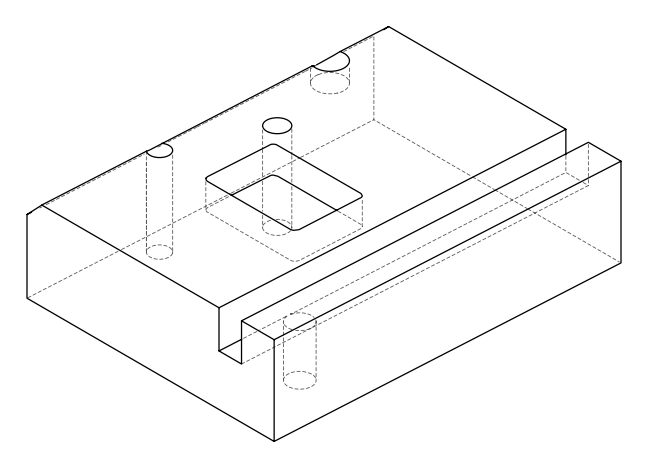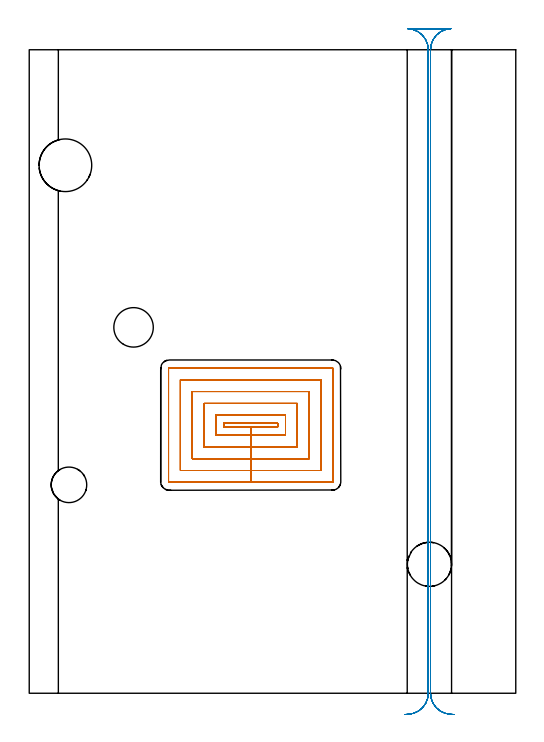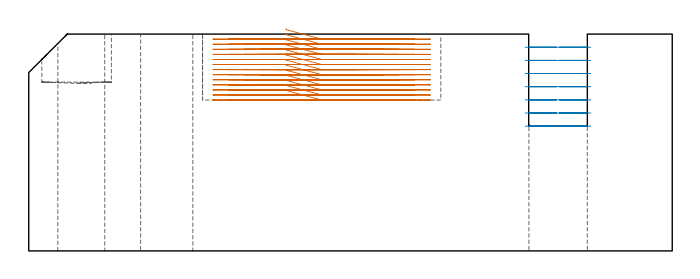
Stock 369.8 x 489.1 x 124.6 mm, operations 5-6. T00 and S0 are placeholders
(PLAN: 7 operations, 6 tool changes, 90.9 min)
(1 INDEXABLE_INSERT_DRILL_THROUGH_HOLE_FROM_SOLID | STEP1HOLE_1 | NXT0302_031 | 0.52 min | 87982 mm3)
(2 INDEXABLE_INSERT_DRILL_THROUGH_HOLE_FROM_SOLID_1 | STEP1HOLE_2 | NXT0302_025 | 0.52 min | 71268 mm3)
(3 INDEXABLE_INSERT_DRILL_BLIND_HOLE_FROM_SOLID | STEP1POCKET | NXT0302_035 | 0.12 min | 34946 mm3)
(4 AREA_MILL | FG_CHAMFER_SURFACE | UGT0205_001 | 30.98 min | 116749 mm3)
(5 MILL_RECTANGULAR_POCKET | POCKET_RECTANGULAR_STRAIGHT | NXT0201_011 | Follow Part, ap 3, ae 75% | 41 min | 512348 mm3)
(6 MILL_RECTANGULAR_SLOT | SLOT_RECTANGULAR | UGT0201_004 | Follow Part, ap 8, ae 75% | 15.71 min | 871953 mm3)
(7 MILL_THROUGH_HOLE_FROM_SOLID_MATERIAL | STEP1HOLE | UGT0201_018 | Circular | 2 min | 63052 mm3)
(TOOL NXT0302_031 | Index. Insert Drill 30mm [880-D3000L32-05] | D30 PA176 FL150 Z2)
(TOOL NXT0302_025 | Index. Insert Drill 27mm [880-D2700L32-05] | D27 PA176 FL135 Z2)
(TOOL NXT0302_035 | Index. Insert Drill 40mm [880-D4000L40-05] | D40 PA176 FL200 Z2)
(TOOL UGT0205_001 | Chamfer Mill 20 x 3 x 45 deg. | D20 FL50 Z2)
(TOOL NXT0201_011 | ENDMILL 12mm [2P460-1200-NA 1630] | D12 FL38 Z6)
(TOOL UGT0201_004 | End Mill 32 mm | D32 FL53 Z6)
(TOOL UGT0201_018 | End mill 30 mm | D30 FL50 Z4)
(OP 5 MILL_RECTANGULAR_POCKET)
G17 G21 G94 G90
T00 M6
G54
G17 G0 G90 X147.9 Y203.927 S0 M3
G43 Z134.6 H1
Z127.6
G94 G1 Y202.3 Z127.164 F250.
X168.35 Z121.685
X188.8 F500.
Y205.3
X147.9
Y202.3
X168.35
Y196.3
X194.8
Y211.3
X141.9
Y196.3
X168.35
Y187.3
X203.8
Y220.3
X132.9
Y187.3
X168.35
Y178.3
X212.8
Y229.3
X123.9
Y178.3
X168.35
Y169.3
X221.8
Y238.3
X114.9
Y169.3
X168.35
Y160.3
X230.3
G3 X230.8 Y160.8 R0.5
G1 Y246.8
G3 X230.3 Y247.3 R0.5
G1 X106.4
G3 X105.9 Y246.8 R0.5
G1 Y160.8
G3 X106.4 Y160.3 R0.5
G1 X168.35
X169.35
G0 X147.9 Y203.927 Z124.685
G1 Y202.3 Z124.249 F250.
X168.35 Z118.769
X188.8 F500.
Y205.3
X147.9
Y202.3
X168.35
Y196.3
X194.8
Y211.3
X141.9
Y196.3
X168.35
Y187.3
X203.8
Y220.3
X132.9
Y187.3
X168.35
Y178.3
X212.8
Y229.3
X123.9
Y178.3
X168.35
Y169.3
X221.8
Y238.3
X114.9
Y169.3
X168.35
Y160.3
X230.3
G3 X230.8 Y160.8 R0.5
G1 Y246.8
G3 X230.3 Y247.3 R0.5
G1 X106.4
G3 X105.9 Y246.8 R0.5
G1 Y160.8
G3 X106.4 Y160.3 R0.5
G1 X168.35
X169.35
G0 X147.9 Y203.927 Z121.769
G1 Y202.3 Z121.333 F250.
X168.35 Z115.854
X188.8 F500.
Y205.3
X147.9
Y202.3
X168.35
Y196.3
X194.8
Y211.3
X141.9
Y196.3
X168.35
Y187.3
X203.8
Y220.3
X132.9
Y187.3
X168.35
Y178.3
X212.8
Y229.3
X123.9
Y178.3
X168.35
Y169.3
X221.8
Y238.3
X114.9
Y169.3
X168.35
Y160.3
X230.3
G3 X230.8 Y160.8 R0.5
G1 Y246.8
G3 X230.3 Y247.3 R0.5
G1 X106.4
G3 X105.9 Y246.8 R0.5
G1 Y160.8
G3 X106.4 Y160.3 R0.5
G1 X168.35
X169.35
G0 X147.9 Y203.927 Z118.854
G1 Y202.3 Z118.418 F250.
X168.35 Z112.938
X188.8 F500.
Y205.3
X147.9
Y202.3
X168.35
Y196.3
X194.8
Y211.3
X141.9
Y196.3
X168.35
Y187.3
X203.8
Y220.3
X132.9
Y187.3
X168.35
Y178.3
X212.8
Y229.3
X123.9
Y178.3
X168.35
Y169.3
X221.8
Y238.3
X114.9
Y169.3
X168.35
Y160.3
X230.3
G3 X230.8 Y160.8 R0.5
G1 Y246.8
G3 X230.3 Y247.3 R0.5
G1 X106.4
G3 X105.9 Y246.8 R0.5
G1 Y160.8
G3 X106.4 Y160.3 R0.5
G1 X168.35
X169.35
G0 X147.9 Y203.927 Z115.938
G1 Y202.3 Z115.503 F250.
X168.35 Z110.023
X188.8 F500.
Y205.3
X147.9
Y202.3
X168.35
Y196.3
X194.8
Y211.3
X141.9
Y196.3
X168.35
Y187.3
X203.8
Y220.3
X132.9
Y187.3
X168.35
Y178.3
X212.8
Y229.3
X123.9
Y178.3
X168.35
Y169.3
X221.8
Y238.3
X114.9
Y169.3
X168.35
Y160.3
X230.3
G3 X230.8 Y160.8 R0.5
G1 Y246.8
G3 X230.3 Y247.3 R0.5
G1 X106.4
G3 X105.9 Y246.8 R0.5
G1 Y160.8
G3 X106.4 Y160.3 R0.5
G1 X168.35
X169.35
G0 X147.9 Y203.927 Z113.023
G1 Y202.3 Z112.587 F250.
X168.35 Z107.108
X188.8 F500.
Y205.3
X147.9
Y202.3
X168.35
Y196.3
X194.8
Y211.3
X141.9
Y196.3
X168.35
Y187.3
X203.8
Y220.3
X132.9
Y187.3
X168.35
Y178.3
X212.8
Y229.3
X123.9
Y178.3
X168.35
Y169.3
X221.8
Y238.3
X114.9
Y169.3
X168.35
Y160.3
X230.3
G3 X230.8 Y160.8 R0.5
G1 Y246.8
G3 X230.3 Y247.3 R0.5
G1 X106.4
G3 X105.9 Y246.8 R0.5
G1 Y160.8
G3 X106.4 Y160.3 R0.5
G1 X168.35
X169.35
G0 X147.9 Y203.927 Z110.108
G1 Y202.3 Z109.672 F250.
X168.35 Z104.192
X188.8 F500.
Y205.3
X147.9
Y202.3
X168.35
Y196.3
X194.8
Y211.3
X141.9
Y196.3
X168.35
Y187.3
X203.8
Y220.3
X132.9
Y187.3
X168.35
Y178.3
X212.8
Y229.3
X123.9
Y178.3
X168.35
Y169.3
X221.8
Y238.3
X114.9
Y169.3
X168.35
Y160.3
X230.3
G3 X230.8 Y160.8 R0.5
G1 Y246.8
G3 X230.3 Y247.3 R0.5
G1 X106.4
G3 X105.9 Y246.8 R0.5
G1 Y160.8
G3 X106.4 Y160.3 R0.5
G1 X168.35
X169.35
G0 X147.9 Y203.927 Z107.192
G1 Y202.3 Z106.756 F250.
X168.35 Z101.277
X188.8 F500.
Y205.3
X147.9
Y202.3
X168.35
Y196.3
X194.8
Y211.3
X141.9
Y196.3
X168.35
Y187.3
X203.8
Y220.3
X132.9
Y187.3
X168.35
Y178.3
X212.8
Y229.3
X123.9
Y178.3
X168.35
Y169.3
X221.8
Y238.3
X114.9
Y169.3
X168.35
Y160.3
X230.3
G3 X230.8 Y160.8 R0.5
G1 Y246.8
G3 X230.3 Y247.3 R0.5
G1 X106.4
G3 X105.9 Y246.8 R0.5
G1 Y160.8
G3 X106.4 Y160.3 R0.5
G1 X168.35
X169.35
G0 X147.9 Y203.927 Z104.277
G1 Y202.3 Z103.841 F250.
X168.35 Z98.362
X188.8 F500.
Y205.3
X147.9
Y202.3
X168.35
Y196.3
X194.8
Y211.3
X141.9
Y196.3
X168.35
Y187.3
X203.8
Y220.3
X132.9
Y187.3
X168.35
Y178.3
X212.8
Y229.3
X123.9
Y178.3
X168.35
Y169.3
X221.8
Y238.3
X114.9
Y169.3
X168.35
Y160.3
X230.3
G3 X230.8 Y160.8 R0.5
G1 Y246.8
G3 X230.3 Y247.3 R0.5
G1 X106.4
G3 X105.9 Y246.8 R0.5
G1 Y160.8
G3 X106.4 Y160.3 R0.5
G1 X168.35
X169.35
G0 X147.9 Y203.927 Z101.362
G1 Y202.3 Z100.926 F250.
X168.35 Z95.446
X188.8 F500.
Y205.3
X147.9
Y202.3
X168.35
Y196.3
X194.8
Y211.3
X141.9
Y196.3
X168.35
Y187.3
X203.8
Y220.3
X132.9
Y187.3
X168.35
Y178.3
X212.8
Y229.3
X123.9
Y178.3
X168.35
Y169.3
X221.8
Y238.3
X114.9
Y169.3
X168.35
Y160.3
X230.3
G3 X230.8 Y160.8 R0.5
G1 Y246.8
G3 X230.3 Y247.3 R0.5
G1 X106.4
G3 X105.9 Y246.8 R0.5
G1 Y160.8
G3 X106.4 Y160.3 R0.5
G1 X168.35
X169.35
G0 X147.9 Y203.927 Z98.446
G1 Y202.3 Z98.01 F250.
X168.35 Z92.531
X188.8 F500.
Y205.3
X147.9
Y202.3
X168.35
Y196.3
X194.8
Y211.3
X141.9
Y196.3
X168.35
Y187.3
X203.8
Y220.3
X132.9
Y187.3
X168.35
Y178.3
X212.8
Y229.3
X123.9
Y178.3
X168.35
Y169.3
X221.8
Y238.3
X114.9
Y169.3
X168.35
Y160.3
X230.3
G3 X230.8 Y160.8 R0.5
G1 Y246.8
G3 X230.3 Y247.3 R0.5
G1 X106.4
G3 X105.9 Y246.8 R0.5
G1 Y160.8
G3 X106.4 Y160.3 R0.5
G1 X168.35
X169.35
G0 X147.9 Y203.927 Z95.531
G1 Y202.3 Z95.095 F250.
X168.35 Z89.615
X188.8 F500.
Y205.3
X147.9
Y202.3
X168.35
Y196.3
X194.8
Y211.3
X141.9
Y196.3
X168.35
Y187.3
X203.8
Y220.3
X132.9
Y187.3
X168.35
Y178.3
X212.8
Y229.3
X123.9
Y178.3
X168.35
Y169.3
X221.8
Y238.3
X114.9
Y169.3
X168.35
Y160.3
X230.3
G3 X230.8 Y160.8 R0.5
G1 Y246.8
G3 X230.3 Y247.3 R0.5
G1 X106.4
G3 X105.9 Y246.8 R0.5
G1 Y160.8
G3 X106.4 Y160.3 R0.5
G1 X168.35
X169.35
G0 X147.9 Y203.927 Z92.615
G1 Y202.3 Z92.18 F250.
X168.35 Z86.7
X188.8 F500.
Y205.3
X147.9
Y202.3
X168.35
Y196.3
X194.8
Y211.3
X141.9
Y196.3
X168.35
Y187.3
X203.8
Y220.3
X132.9
Y187.3
X168.35
Y178.3
X212.8
Y229.3
X123.9
Y178.3
X168.35
Y169.3
X221.8
Y238.3
X114.9
Y169.3
X168.35
Y160.3
X230.3
G3 X230.8 Y160.8 R0.5
G1 Y246.8
G3 X230.3 Y247.3 R0.5
G1 X106.4
G3 X105.9 Y246.8 R0.5
G1 Y160.8
G3 X106.4 Y160.3 R0.5
G1 X168.35
X169.35
G0 Z134.6
M5
M2
(OP 6 MILL_RECTANGULAR_SLOT)
G17 G21 G94 G90
T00 M6
G54
G17 G0 G90 X323.015 Y-16.154 S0 M3
G43 Z134.6 H0
Z117.043
G94 G1 X320.021 Y-15.97 F250.
G2 X305. Y0. R16. F500.
G1 Y489.1
G2 X320.434 Y505.09 R16.
G1 Y505.1
X287.866
Y505.09
G2 X303.3 Y489.1 R16.
G1 Y0.
G2 X288.279 Y-15.97 R16.
G1 X285.285 Y-16.154 F250.
G0 X323.015 Z109.486
G1 X320.021 Y-15.97
G2 X305. Y0. R16. F500.
G1 Y489.1
G2 X320.434 Y505.09 R16.
G1 Y505.1
X287.866
Y505.09
G2 X303.3 Y489.1 R16.
G1 Y0.
G2 X288.279 Y-15.97 R16.
G1 X285.285 Y-16.154 F250.
G0 X323.015 Z101.929
G1 X320.021 Y-15.97
G2 X305. Y0. R16. F500.
G1 Y489.1
G2 X320.434 Y505.09 R16.
G1 Y505.1
X287.866
Y505.09
G2 X303.3 Y489.1 R16.
G1 Y0.
G2 X288.279 Y-15.97 R16.
G1 X285.285 Y-16.154 F250.
G0 X323.015 Z94.371
G1 X320.021 Y-15.97
G2 X305. Y0. R16. F500.
G1 Y489.1
G2 X320.434 Y505.09 R16.
G1 Y505.1
X287.866
Y505.09
G2 X303.3 Y489.1 R16.
G1 Y0.
G2 X288.279 Y-15.97 R16.
G1 X285.285 Y-16.154 F250.
G0 X323.015 Z86.814
G1 X320.021 Y-15.97
G2 X305. Y0. R16. F500.
G1 Y489.1
G2 X320.434 Y505.09 R16.
G1 Y505.1
X287.866
Y505.09
G2 X303.3 Y489.1 R16.
G1 Y0.
G2 X288.279 Y-15.97 R16.
G1 X285.285 Y-16.154 F250.
G0 X323.015 Z79.257
G1 X320.021 Y-15.97
G2 X305. Y0. R16. F500.
G1 Y489.1
G2 X320.434 Y505.09 R16.
G1 Y505.1
X287.866
Y505.09
G2 X303.3 Y489.1 R16.
G1 Y0.
G2 X288.279 Y-15.97 R16.
G1 X285.285 Y-16.154 F250.
G0 X323.015 Z71.7
G1 X320.021 Y-15.97
G2 X305. Y0. R16. F500.
G1 Y489.1
G2 X320.434 Y505.09 R16.
G1 Y505.1
X287.866
Y505.09
G2 X303.3 Y489.1 R16.
G1 Y0.
G2 X288.279 Y-15.97 R16.
G1 X285.285 Y-16.154 F250.
G0 Z134.6
M5
M2
